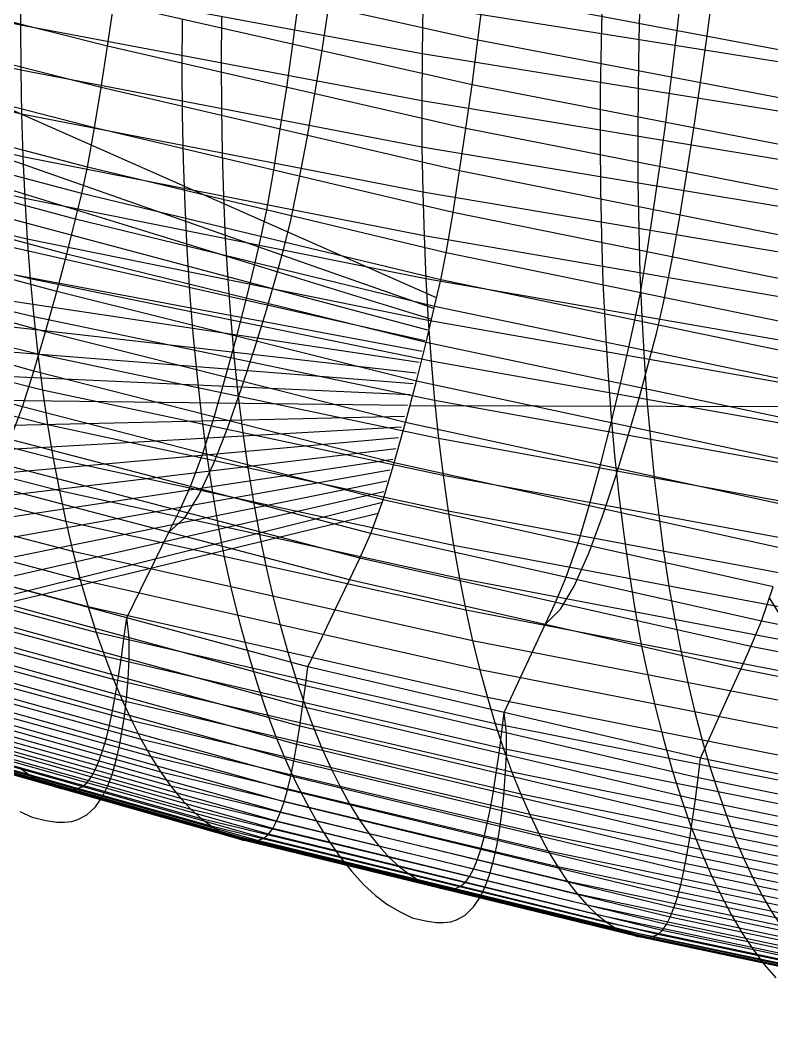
# Model space of a CAD drawing. Extents: x -530 to 530, y -2 to 255.
# Drawn here: x -388.07 to -352.32, y 28.48 to 76.4 of the extents above; entities that cross this region are included whole.
import ezdxf

# ---------------------------------------------------------------- set-up
doc = ezdxf.new("R2010")
doc.units = 0
doc.header["$MEASUREMENT"] = 0
doc.layers.add('default', color=7, linetype='Continuous')

msp = doc.modelspace()

# ---------------------------------------------------------------- linework, layer by layer
at = {"layer": 'default', "color": 5, "linetype": 'Continuous'}
for p, q in [((-388.053, 76.155, 98.295), (-405.601, 80.002, 113.548)), ((-388.039, 78.34, 98.144), (-388.053, 76.155, 98.295)), ((-368.957, 74.8, 84.114), (-388.039, 78.34, 98.144)), ((-388.041, 74.019, 98.48), (-405.589, 77.927, 113.726)), ((-368.921, 77.09, 83.988), (-368.957, 74.8, 84.114)), ((-348.375, 73.829, 71.401), (-368.921, 77.09, 83.988)), ((-388.005, 71.934, 98.694), (-405.552, 75.901, 113.932)), ((-388.053, 76.155, 98.295), (-388.041, 74.019, 98.48)), ((-368.971, 72.557, 84.27), (-388.053, 76.155, 98.295)), ((-368.957, 74.8, 84.114), (-368.971, 72.557, 84.27)), ((-348.409, 71.484, 71.529), (-368.957, 74.8, 84.114)), ((-387.942, 69.897, 98.941), (-405.489, 73.922, 114.168)), ((-388.041, 74.019, 98.48), (-388.005, 71.934, 98.694)), ((-368.959, 70.365, 84.461), (-388.041, 74.019, 98.48)), ((-368.971, 72.557, 84.27), (-368.959, 70.365, 84.461)), ((-348.422, 69.187, 71.689), (-368.971, 72.557, 84.27)), ((-387.853, 67.914, 99.22), (-405.398, 71.995, 114.435)), ((-388.005, 71.934, 98.694), (-387.942, 69.897, 98.941)), ((-368.923, 68.224, 84.683), (-388.005, 71.934, 98.694)), ((-387.737, 65.981, 99.533), (-405.28, 70.116, 114.733)), ((-368.959, 70.365, 84.461), (-368.923, 68.224, 84.683)), ((-348.41, 66.942, 71.886), (-368.959, 70.365, 84.461)), ((-387.942, 69.897, 98.941), (-387.853, 67.914, 99.22)), ((-368.862, 66.134, 84.94), (-387.942, 69.897, 98.941)), ((-387.594, 64.103, 99.878), (-405.135, 68.292, 115.062)), ((-368.923, 68.224, 84.683), (-368.862, 66.134, 84.94)), ((-348.375, 64.749, 72.116), (-368.923, 68.224, 84.683)), ((-387.853, 67.914, 99.22), (-387.737, 65.981, 99.533)), ((-368.775, 64.098, 85.231), (-387.853, 67.914, 99.22)), ((-387.426, 62.281, 100.254), (-404.963, 66.521, 115.42)), ((-368.862, 66.134, 84.94), (-368.775, 64.098, 85.231)), ((-348.315, 62.608, 72.382), (-368.862, 66.134, 84.94)), ((-387.737, 65.981, 99.533), (-387.594, 64.103, 99.878)), ((-368.662, 62.114, 85.558), (-387.737, 65.981, 99.533)), ((-387.232, 60.513, 100.662), (-404.765, 64.802, 115.808)), ((-387.594, 64.103, 99.878), (-387.426, 62.281, 100.254)), ((-368.523, 60.187, 85.918), (-387.594, 64.103, 99.878)), ((-368.775, 64.098, 85.231), (-368.662, 62.114, 85.558)), ((-348.231, 60.524, 72.685), (-368.775, 64.098, 85.231)), ((-387.012, 58.803, 101.101), (-404.54, 63.139, 116.225)), ((-387.426, 62.281, 100.254), (-387.232, 60.513, 100.662)), ((-368.36, 58.317, 86.312), (-387.426, 62.281, 100.254)), ((-368.662, 62.114, 85.558), (-368.523, 60.187, 85.918)), ((-348.122, 58.492, 73.025), (-368.662, 62.114, 85.558)), ((-386.768, 57.15, 101.569), (-404.291, 61.533, 116.669)), ((-387.232, 60.513, 100.662), (-387.012, 58.803, 101.101)), ((-368.171, 56.503, 86.739), (-387.232, 60.513, 100.662)), ((-386.499, 55.555, 102.067), (-404.017, 59.982, 117.141)), ((-368.523, 60.187, 85.918), (-368.36, 58.317, 86.312)), ((-347.988, 56.519, 73.4), (-368.523, 60.187, 85.918)), ((-386.208, 54.021, 102.591), (-403.719, 58.49, 117.638)), ((-387.012, 58.803, 101.101), (-386.768, 57.15, 101.569)), ((-367.958, 54.748, 87.2), (-387.012, 58.803, 101.101)), ((-368.36, 58.317, 86.312), (-368.171, 56.503, 86.739)), ((-347.83, 54.605, 73.81), (-368.36, 58.317, 86.312)), ((-385.896, 52.548, 103.139), (-403.4, 57.058, 118.158)), ((-386.768, 57.15, 101.569), (-386.499, 55.555, 102.067)), ((-367.721, 53.052, 87.691), (-386.768, 57.15, 101.569)), ((-368.171, 56.503, 86.739), (-367.958, 54.748, 87.2)), ((-347.648, 52.747, 74.256), (-368.171, 56.503, 86.739)), ((-385.563, 51.136, 103.711), (-403.06, 55.685, 118.7)), ((-386.499, 55.555, 102.067), (-386.208, 54.021, 102.591)), ((-367.46, 51.416, 88.213), (-386.499, 55.555, 102.067)), ((-367.958, 54.748, 87.2), (-367.721, 53.052, 87.691)), ((-347.442, 50.951, 74.737), (-367.958, 54.748, 87.2)), ((-385.21, 49.788, 104.306), (-402.699, 54.374, 119.264)), ((-386.208, 54.021, 102.591), (-385.896, 52.548, 103.139)), ((-367.177, 49.842, 88.763), (-386.208, 54.021, 102.591)), ((-384.84, 48.502, 104.921), (-402.32, 53.123, 119.846)), ((-367.721, 53.052, 87.691), (-367.46, 51.416, 88.213)), ((-347.214, 49.215, 75.249), (-367.721, 53.052, 87.691)), ((-385.896, 52.548, 103.139), (-385.563, 51.136, 103.711)), ((-366.874, 48.332, 89.34), (-385.896, 52.548, 103.139)), ((-384.452, 47.283, 105.554), (-401.924, 51.937, 120.445)), ((-367.46, 51.416, 88.213), (-367.177, 49.842, 88.763)), ((-346.962, 47.541, 75.795), (-367.46, 51.416, 88.213)), ((-384.05, 46.128, 106.202), (-401.512, 50.813, 121.059)), ((-385.563, 51.136, 103.711), (-385.21, 49.788, 104.306)), ((-366.551, 46.883, 89.941), (-385.563, 51.136, 103.711)), ((-367.177, 49.842, 88.763), (-366.874, 48.332, 89.34)), ((-346.69, 45.929, 76.371), (-367.177, 49.842, 88.763)), ((-383.633, 45.042, 106.866), (-401.085, 49.756, 121.686)), ((-374.504, 44.748, 119.541), (-391.741, 49.434, 133.642)), ((-385.21, 49.788, 104.306), (-384.84, 48.502, 104.921)), ((-366.209, 45.5, 90.566), (-385.21, 49.788, 104.306)), ((-383.202, 44.022, 107.542), (-400.646, 48.764, 122.326)), ((-374.636, 43.747, 119.437), (-391.876, 48.462, 133.546)), ((-384.84, 48.502, 104.921), (-384.452, 47.283, 105.554)), ((-365.849, 44.182, 91.212), (-384.84, 48.502, 104.921)), ((-366.874, 48.332, 89.34), (-366.551, 46.883, 89.941)), ((-346.397, 44.384, 76.974), (-366.874, 48.332, 89.34)), ((-382.762, 43.071, 108.227), (-400.195, 47.839, 122.974)), ((-374.77, 42.815, 119.324), (-392.014, 47.557, 133.44)), ((-382.312, 42.19, 108.92), (-399.734, 46.98, 123.629)), ((-384.452, 47.283, 105.554), (-384.05, 46.128, 106.202)), ((-365.473, 42.932, 91.878), (-384.452, 47.283, 105.554)), ((-374.909, 41.952, 119.2), (-392.156, 46.719, 133.325)), ((-366.551, 46.883, 89.941), (-366.209, 45.5, 90.566)), ((-346.086, 42.901, 77.602), (-366.551, 46.883, 89.941)), ((-381.851, 41.379, 109.623), (-399.263, 46.19, 124.293)), ((-384.05, 46.128, 106.202), (-383.633, 45.042, 106.866)), ((-365.083, 41.748, 92.56), (-384.05, 46.128, 106.202)), ((-375.052, 41.16, 119.063), (-392.303, 45.95, 133.197)), ((-374.504, 44.748, 119.541), (-374.382, 45.649, 119.639)), ((-381.382, 40.641, 110.33), (-398.784, 45.472, 124.961)), ((-375.201, 40.442, 118.913), (-392.456, 45.253, 133.057)), ((-366.209, 45.5, 90.566), (-365.849, 44.182, 91.212)), ((-345.756, 41.487, 78.257), (-366.209, 45.5, 90.566)), ((-380.907, 39.974, 111.041), (-398.297, 44.822, 125.633)), ((-375.356, 39.795, 118.749), (-392.615, 44.626, 132.904)), ((-383.633, 45.042, 106.866), (-383.202, 44.022, 107.542)), ((-364.678, 40.635, 93.258), (-383.633, 45.042, 106.866)), ((-374.636, 43.747, 119.437), (-374.504, 44.748, 119.541)), ((-355.827, 40.37, 106.631), (-374.504, 44.748, 119.541)), ((-380.426, 39.38, 111.754), (-397.805, 44.243, 126.307)), ((-365.849, 44.182, 91.212), (-365.473, 42.932, 91.878)), ((-345.41, 40.138, 78.933), (-365.849, 44.182, 91.212)), ((-379.939, 38.862, 112.471), (-397.306, 43.737, 126.983)), ((-375.518, 39.222, 118.569), (-392.781, 44.07, 132.735)), ((-383.202, 44.022, 107.542), (-382.762, 43.071, 108.227)), ((-364.261, 39.59, 93.97), (-383.202, 44.022, 107.542)), ((-374.77, 42.815, 119.324), (-374.636, 43.747, 119.437)), ((-355.954, 39.341, 106.52), (-374.636, 43.747, 119.437)), ((-379.449, 38.416, 113.184), (-396.805, 43.303, 127.657)), ((-375.871, 38.301, 118.153), (-393.142, 43.176, 132.344)), ((-375.69, 38.725, 118.371), (-392.957, 43.587, 132.549)), ((-378.946, 38.048, 113.91), (-396.29, 42.943, 128.343)), ((-378.47, 37.756, 114.593), (-395.803, 42.657, 128.988)), ((-376.061, 37.955, 117.916), (-393.337, 42.841, 132.121)), ((-382.762, 43.071, 108.227), (-382.312, 42.19, 108.92)), ((-363.833, 38.615, 94.691), (-382.762, 43.071, 108.227)), ((-374.909, 41.952, 119.2), (-374.77, 42.815, 119.324)), ((-356.085, 38.384, 106.399), (-374.77, 42.815, 119.324)), ((-365.473, 42.932, 91.878), (-365.083, 41.748, 92.56)), ((-345.048, 38.859, 79.63), (-365.473, 42.932, 91.878)), ((-377.917, 37.542, 115.376), (-395.238, 42.447, 129.726)), ((-377.475, 37.408, 115.999), (-394.785, 42.315, 130.314)), ((-377.198, 37.367, 116.387), (-394.501, 42.274, 130.68)), ((-376.935, 37.351, 116.752), (-394.232, 42.257, 131.025)), ((-376.79, 37.386, 116.951), (-394.083, 42.291, 131.212)), ((-376.476, 37.495, 117.378), (-393.762, 42.396, 131.614)), ((-376.262, 37.685, 117.659), (-393.543, 42.58, 131.879)), ((-382.312, 42.19, 108.92), (-381.851, 41.379, 109.623)), ((-363.397, 37.712, 95.421), (-382.312, 42.19, 108.92)), ((-375.052, 41.16, 119.063), (-374.909, 41.952, 119.2)), ((-356.219, 37.497, 106.266), (-374.909, 41.952, 119.2)), ((-365.083, 41.748, 92.56), (-364.678, 40.635, 93.258)), ((-344.671, 37.648, 80.345), (-365.083, 41.748, 92.56)), ((-381.851, 41.379, 109.623), (-381.382, 40.641, 110.33)), ((-362.95, 36.881, 96.161), (-381.851, 41.379, 109.623)), ((-355.827, 40.37, 106.631), (-355.709, 41.296, 106.736)), ((-375.201, 40.442, 118.913), (-375.052, 41.16, 119.063)), ((-356.358, 36.684, 106.12), (-375.052, 41.16, 119.063)), ((-381.382, 40.641, 110.33), (-380.907, 39.974, 111.041)), ((-362.496, 36.126, 96.906), (-381.382, 40.641, 110.33)), ((-375.356, 39.795, 118.749), (-375.201, 40.442, 118.913)), ((-356.502, 35.946, 105.961), (-375.201, 40.442, 118.913)), ((-364.678, 40.635, 93.258), (-364.261, 39.59, 93.97)), ((-344.281, 36.509, 81.076), (-364.678, 40.635, 93.258)), ((-355.954, 39.341, 106.52), (-355.827, 40.37, 106.631)), ((-335.761, 36.273, 95.119), (-355.827, 40.37, 106.631)), ((-380.907, 39.974, 111.041), (-380.426, 39.38, 111.754)), ((-362.035, 35.443, 97.655), (-380.907, 39.974, 111.041)), ((-375.518, 39.222, 118.569), (-375.356, 39.795, 118.749)), ((-356.652, 35.282, 105.787), (-375.356, 39.795, 118.749)), ((-380.426, 39.38, 111.754), (-379.939, 38.862, 112.471)), ((-361.568, 34.835, 98.407), (-380.426, 39.38, 111.754)), ((-364.261, 39.59, 93.97), (-363.833, 38.615, 94.691)), ((-343.88, 35.441, 81.821), (-364.261, 39.59, 93.97)), ((-356.085, 38.384, 106.399), (-355.954, 39.341, 106.52)), ((-335.884, 35.219, 95), (-355.954, 39.341, 106.52)), ((-379.939, 38.862, 112.471), (-379.449, 38.416, 113.184)), ((-361.095, 34.305, 99.161), (-379.939, 38.862, 112.471)), ((-375.69, 38.725, 118.371), (-375.518, 39.222, 118.569)), ((-356.809, 34.693, 105.596), (-375.518, 39.222, 118.569)), ((-379.449, 38.416, 113.184), (-378.946, 38.048, 113.91)), ((-360.62, 33.85, 99.913), (-379.449, 38.416, 113.184)), ((-375.871, 38.301, 118.153), (-375.69, 38.725, 118.371)), ((-356.975, 34.182, 105.386), (-375.69, 38.725, 118.371)), ((-363.833, 38.615, 94.691), (-363.397, 37.712, 95.421)), ((-343.468, 34.445, 82.578), (-363.833, 38.615, 94.691)), ((-356.219, 37.497, 106.266), (-356.085, 38.384, 106.399)), ((-336.009, 34.238, 94.871), (-356.085, 38.384, 106.399)), ((-378.946, 38.048, 113.91), (-378.47, 37.756, 114.593)), ((-360.132, 33.474, 100.679), (-378.946, 38.048, 113.91)), ((-376.262, 37.685, 117.659), (-376.061, 37.955, 117.916)), ((-376.061, 37.955, 117.916), (-375.871, 38.301, 118.153)), ((-357.336, 33.39, 104.905), (-376.061, 37.955, 117.916)), ((-357.151, 33.746, 105.156), (-375.871, 38.301, 118.153)), ((-378.47, 37.756, 114.593), (-377.917, 37.542, 115.376)), ((-359.671, 33.176, 101.399), (-378.47, 37.756, 114.593)), ((-377.917, 37.542, 115.376), (-377.475, 37.408, 115.999)), ((-359.135, 32.958, 102.224), (-377.917, 37.542, 115.376)), ((-377.475, 37.408, 115.999), (-377.198, 37.367, 116.387)), ((-358.706, 32.823, 102.882), (-377.475, 37.408, 115.999)), ((-376.935, 37.351, 116.752), (-376.79, 37.386, 116.951)), ((-376.79, 37.386, 116.951), (-376.476, 37.495, 117.378)), ((-358.042, 32.803, 103.886), (-376.79, 37.386, 116.951)), ((-376.476, 37.495, 117.378), (-376.262, 37.685, 117.659)), ((-357.737, 32.916, 104.336), (-376.476, 37.495, 117.378)), ((-357.53, 33.112, 104.633), (-376.262, 37.685, 117.659)), ((-363.397, 37.712, 95.421), (-362.95, 36.881, 96.161)), ((-343.047, 33.521, 83.343), (-363.397, 37.712, 95.421)), ((-356.358, 36.684, 106.12), (-356.219, 37.497, 106.266)), ((-336.138, 33.33, 94.731), (-356.219, 37.497, 106.266)), ((-377.198, 37.367, 116.387), (-376.935, 37.351, 116.752)), ((-358.437, 32.782, 103.29), (-377.198, 37.367, 116.387)), ((-358.183, 32.766, 103.676), (-376.935, 37.351, 116.752)), ((-362.95, 36.881, 96.161), (-362.496, 36.126, 96.906)), ((-342.617, 32.672, 84.118), (-362.95, 36.881, 96.161)), ((-356.502, 35.946, 105.961), (-356.358, 36.684, 106.12)), ((-336.271, 32.496, 94.576), (-356.358, 36.684, 106.12)), ((-362.496, 36.126, 96.906), (-362.035, 35.443, 97.655)), ((-342.179, 31.9, 84.899), (-362.496, 36.126, 96.906)), ((-356.652, 35.282, 105.787), (-356.502, 35.946, 105.961)), ((-336.41, 31.74, 94.408), (-356.502, 35.946, 105.961)), ((-362.035, 35.443, 97.655), (-361.568, 34.835, 98.407)), ((-341.735, 31.203, 85.684), (-362.035, 35.443, 97.655)), ((-356.809, 34.693, 105.596), (-356.652, 35.282, 105.787)), ((-336.554, 31.059, 94.224), (-356.652, 35.282, 105.787)), ((-361.568, 34.835, 98.407), (-361.095, 34.305, 99.161)), ((-341.286, 30.582, 86.473), (-361.568, 34.835, 98.407)), ((-356.975, 34.182, 105.386), (-356.809, 34.693, 105.596)), ((-336.706, 30.455, 94.022), (-356.809, 34.693, 105.596)), ((-361.095, 34.305, 99.161), (-360.62, 33.85, 99.913)), ((-340.831, 30.041, 87.264), (-361.095, 34.305, 99.161)), ((-357.151, 33.746, 105.156), (-356.975, 34.182, 105.386)), ((-336.865, 29.931, 93.801), (-356.975, 34.182, 105.386)), ((-360.62, 33.85, 99.913), (-360.132, 33.474, 100.679)), ((-340.374, 29.577, 88.054), (-360.62, 33.85, 99.913)), ((-357.336, 33.39, 104.905), (-357.151, 33.746, 105.156)), ((-337.034, 29.484, 93.558), (-357.151, 33.746, 105.156)), ((-360.132, 33.474, 100.679), (-359.671, 33.176, 101.399)), ((-339.904, 29.194, 88.857), (-360.132, 33.474, 100.679)), ((-359.671, 33.176, 101.399), (-359.135, 32.958, 102.224)), ((-339.459, 28.891, 89.613), (-359.671, 33.176, 101.399)), ((-357.737, 32.916, 104.336), (-357.53, 33.112, 104.633)), ((-357.53, 33.112, 104.633), (-357.336, 33.39, 104.905)), ((-337.399, 28.833, 93.009), (-357.53, 33.112, 104.633)), ((-337.212, 29.119, 93.294), (-357.336, 33.39, 104.905)), ((-359.135, 32.958, 102.224), (-358.706, 32.823, 102.882)), ((-338.944, 28.669, 90.479), (-359.135, 32.958, 102.224)), ((-358.706, 32.823, 102.882), (-358.437, 32.782, 103.29)), ((-338.531, 28.532, 91.169), (-358.706, 32.823, 102.882)), ((-358.437, 32.782, 103.29), (-358.183, 32.766, 103.676)), ((-338.272, 28.492, 91.598), (-358.437, 32.782, 103.29)), ((-358.183, 32.766, 103.676), (-358.042, 32.803, 103.886)), ((-338.027, 28.476, 92.003), (-358.183, 32.766, 103.676)), ((-358.042, 32.803, 103.886), (-357.737, 32.916, 104.336)), ((-337.891, 28.514, 92.223), (-358.042, 32.803, 103.886)), ((-337.598, 28.632, 92.696), (-357.737, 32.916, 104.336))]:
    msp.add_line(p, q, dxfattribs=at)
at = {"layer": 'default', "color": 4, "linetype": 'Continuous'}
for p, q in [((-368.262, 63.199, 126.744), (-405.599, 79.669, 113.577)), ((-360.379, 77.787, 74.794), (-360.441, 75.364, 74.889)), ((-355.411, 75.545, 124.607), (-355.116, 77.82, 124.856)), ((-373.73, 74.86, 136.917), (-373.4, 76.975, 137.19)), ((-380.371, 76.425, 88.443), (-380.386, 74.148, 88.602)), ((-368.401, 62.686, 126.591), (-405.546, 75.703, 113.956)), ((-360.441, 75.364, 74.889), (-360.477, 72.987, 75.019)), ((-355.721, 73.32, 124.334), (-355.411, 75.545, 124.607)), ((-374.068, 72.792, 136.629), (-373.73, 74.86, 136.917)), ((-380.386, 74.148, 88.602), (-380.367, 71.918, 88.804)), ((-368.541, 62.173, 126.439), (-405.471, 73.537, 114.221)), ((-356.042, 71.144, 124.042), (-355.721, 73.32, 124.334)), ((-360.477, 72.987, 75.019), (-360.491, 70.653, 75.183)), ((-374.422, 70.779, 136.315), (-374.068, 72.792, 136.629)), ((-380.367, 71.918, 88.804), (-380.319, 69.738, 89.046)), ((-368.68, 61.66, 126.286), (-405.363, 71.432, 114.524)), ((-356.37, 69.018, 123.734), (-356.042, 71.144, 124.042)), ((-374.796, 68.824, 135.972), (-374.422, 70.779, 136.315)), ((-360.491, 70.653, 75.183), (-360.472, 68.367, 75.391)), ((-380.319, 69.738, 89.046), (-380.244, 67.603, 89.323)), ((-368.819, 61.147, 126.133), (-405.222, 69.386, 114.865)), ((-356.714, 66.947, 123.398), (-356.37, 69.018, 123.734)), ((-375.2, 66.891, 135.596), (-374.796, 68.824, 135.972)), ((-360.472, 68.367, 75.391), (-360.425, 66.133, 75.643)), ((-380.244, 67.603, 89.323), (-380.141, 65.518, 89.636)), ((-368.958, 60.634, 125.981), (-405.049, 67.406, 115.241)), ((-375.533, 65.539, 135.251), (-375.2, 66.891, 135.596)), ((-357.077, 64.935, 123.032), (-356.714, 66.947, 123.398)), ((-360.425, 66.133, 75.643), (-360.352, 63.944, 75.93)), ((-369.097, 60.121, 125.828), (-404.844, 65.49, 115.652)), ((-380.141, 65.518, 89.636), (-380.011, 63.482, 89.984)), ((-375.88, 64.278, 134.883), (-375.533, 65.539, 135.251)), ((-357.47, 62.947, 122.631), (-357.077, 64.935, 123.032)), ((-376.362, 62.599, 134.375), (-375.88, 64.278, 134.883)), ((-360.352, 63.944, 75.93), (-360.253, 61.808, 76.256)), ((-369.236, 59.608, 125.676), (-404.608, 63.638, 116.1)), ((-380.011, 63.482, 89.984), (-379.854, 61.501, 90.368)), ((-357.792, 61.557, 122.265), (-357.47, 62.947, 122.631)), ((-376.907, 60.808, 133.793), (-376.362, 62.599, 134.375)), ((-369.375, 59.095, 125.523), (-404.341, 61.854, 116.58)), ((-379.854, 61.501, 90.368), (-379.669, 59.574, 90.785)), ((-360.253, 61.808, 76.256), (-360.126, 59.722, 76.619)), ((-358.129, 60.26, 121.874), (-357.792, 61.557, 122.265)), ((-377.536, 58.892, 133.105), (-376.907, 60.808, 133.793)), ((-369.514, 58.582, 125.371), (-404.044, 60.137, 117.094)), ((-358.598, 58.532, 121.335), (-358.129, 60.26, 121.874)), ((-379.669, 59.574, 90.785), (-379.459, 57.698, 91.239)), ((-360.126, 59.722, 76.619), (-359.974, 57.692, 77.019)), ((-369.653, 58.068, 125.218), (-403.719, 58.49, 117.638)), ((-378.192, 57.031, 132.378), (-377.536, 58.892, 133.105)), ((-359.128, 56.689, 120.715), (-358.598, 58.532, 121.335)), ((-369.793, 57.555, 125.066), (-403.332, 56.784, 118.267)), ((-379.459, 57.698, 91.239), (-379.22, 55.881, 91.726)), ((-359.974, 57.692, 77.019), (-359.796, 55.717, 77.456)), ((-369.932, 57.042, 124.913), (-402.915, 55.16, 118.926)), ((-378.854, 55.332, 131.638), (-378.192, 57.031, 132.378)), ((-359.739, 54.717, 119.985), (-359.128, 56.689, 120.715)), ((-370.071, 56.529, 124.761), (-402.471, 53.623, 119.613)), ((-370.21, 56.016, 124.608), (-402.003, 52.174, 120.325)), ((-379.22, 55.881, 91.726), (-378.962, 54.118, 92.238)), ((-359.796, 55.717, 77.456), (-359.592, 53.796, 77.929)), ((-370.349, 55.503, 124.456), (-401.512, 50.813, 121.059)), ((-379.578, 53.802, 130.793), (-378.854, 55.332, 131.638)), ((-370.488, 54.99, 124.303), (-400.997, 49.558, 121.814)), ((-360.377, 52.802, 119.213), (-359.739, 54.717, 119.985)), ((-370.627, 54.477, 124.15), (-400.465, 48.394, 122.585)), ((-370.766, 53.964, 123.998), (-399.918, 47.324, 123.367)), ((-380.239, 52.734, 129.988), (-379.578, 53.802, 130.793)), ((-378.962, 54.118, 92.238), (-378.672, 52.415, 92.791)), ((-359.592, 53.796, 77.929), (-359.361, 51.934, 78.439)), ((-370.905, 53.451, 123.845), (-399.357, 46.348, 124.16)), ((-371.045, 52.938, 123.693), (-399.216, 46.12, 124.358)), ((-381.006, 52.044, 129.019), (-380.239, 52.734, 129.988)), ((-361.021, 51.054, 118.427), (-360.377, 52.802, 119.213)), ((-378.672, 52.415, 92.791), (-378.358, 50.775, 93.374)), ((-381.67, 50.689, 128.242), (-381.006, 52.044, 129.019)), ((-359.361, 51.934, 78.439), (-359.111, 50.129, 78.975)), ((-361.725, 49.48, 117.529), (-361.021, 51.054, 118.427)), ((-382.335, 49.334, 127.464), (-381.67, 50.689, 128.242)), ((-378.358, 50.775, 93.374), (-378.005, 49.209, 94.007)), ((-359.111, 50.129, 78.975), (-358.831, 48.385, 79.554)), ((-362.37, 48.384, 116.675), (-361.725, 49.48, 117.529)), ((-382.999, 47.979, 126.686), (-382.335, 49.334, 127.464)), ((-378.005, 49.209, 94.007), (-377.629, 47.707, 94.67)), ((-343.26, 33.987, 82.956), (-352.428, 48.928, 111.085)), ((-382.883, 47.025, 126.915), (-382.999, 47.979, 126.686)), ((-363.107, 47.658, 115.663), (-362.37, 48.384, 116.675)), ((-358.831, 48.385, 79.554), (-358.527, 46.705, 80.164)), ((-377.629, 47.707, 94.67), (-377.23, 46.271, 95.358)), ((-363.753, 46.263, 114.838), (-363.107, 47.658, 115.663)), ((-382.89, 45.998, 126.988), (-382.883, 47.025, 126.915)), ((-358.527, 46.705, 80.164), (-358.186, 45.102, 80.827)), ((-377.23, 46.271, 95.358), (-376.819, 44.897, 96.062)), ((-364.399, 44.868, 114.013), (-363.753, 46.263, 114.838)), ((-382.942, 45.036, 126.994), (-382.89, 45.998, 126.988)), ((-358.186, 45.102, 80.827), (-357.823, 43.563, 81.521)), ((-383.018, 44.137, 126.964), (-382.942, 45.036, 126.994)), ((-376.819, 44.897, 96.062), (-376.384, 43.596, 96.793)), ((-365.046, 43.472, 113.188), (-364.399, 44.868, 114.013)), ((-383.115, 43.299, 126.902), (-383.018, 44.137, 126.964)), ((-383.229, 42.524, 126.811), (-383.115, 43.299, 126.902)), ((-376.384, 43.596, 96.793), (-375.931, 42.363, 97.545)), ((-364.942, 42.494, 113.415), (-365.046, 43.472, 113.188)), ((-357.823, 43.563, 81.521), (-357.438, 42.093, 82.242)), ((-383.363, 41.804, 126.691), (-383.229, 42.524, 126.811)), ((-375.931, 42.363, 97.545), (-375.446, 41.22, 98.335)), ((-364.945, 41.438, 113.494), (-364.942, 42.494, 113.415)), ((-383.519, 41.136, 126.536), (-383.363, 41.804, 126.691)), ((-357.438, 42.093, 82.242), (-357.041, 40.687, 82.98)), ((-375.446, 41.22, 98.335), (-374.952, 40.145, 99.134)), ((-364.995, 40.449, 113.5), (-364.945, 41.438, 113.494)), ((-383.702, 40.52, 126.342), (-383.519, 41.136, 126.536)), ((-383.919, 39.952, 126.099), (-383.702, 40.52, 126.342)), ((-365.069, 39.525, 113.466), (-364.995, 40.449, 113.5)), ((-357.041, 40.687, 82.98), (-356.621, 39.355, 83.746)), ((-384.176, 39.44, 125.797), (-383.919, 39.952, 126.099)), ((-374.952, 40.145, 99.134), (-374.443, 39.149, 99.948)), ((-384.485, 38.992, 125.423), (-384.176, 39.44, 125.797)), ((-365.163, 38.664, 113.399), (-365.069, 39.525, 113.466)), ((-356.621, 39.355, 83.746), (-356.183, 38.093, 84.535)), ((-384.903, 38.6, 124.904), (-384.485, 38.992, 125.423)), ((-374.443, 39.149, 99.948), (-373.922, 38.225, 100.775)), ((-388.092, 38.757, 120.641), (-387.503, 38.488, 121.453)), ((-387.503, 38.488, 121.453), (-386.846, 38.337, 122.329)), ((-385.62, 38.293, 123.965), (-385.33, 38.38, 124.34)), ((-385.33, 38.38, 124.34), (-384.903, 38.6, 124.904)), ((-365.273, 37.867, 113.302), (-365.163, 38.664, 113.399)), ((-386.846, 38.337, 122.329), (-386.33, 38.265, 123.023)), ((-386.33, 38.265, 123.023), (-385.969, 38.263, 123.5)), ((-385.969, 38.263, 123.5), (-385.62, 38.293, 123.965)), ((-373.922, 38.225, 100.775), (-373.39, 37.369, 101.611)), ((-365.403, 37.127, 113.174), (-365.273, 37.867, 113.302)), ((-356.183, 38.093, 84.535), (-355.716, 36.923, 85.363)), ((-373.39, 37.369, 101.611), (-372.847, 36.6, 102.456)), ((-365.554, 36.44, 113.01), (-365.403, 37.127, 113.174)), ((-355.716, 36.923, 85.363), (-355.239, 35.823, 86.201)), ((-372.847, 36.6, 102.456), (-372.295, 35.908, 103.309)), ((-365.732, 35.806, 112.804), (-365.554, 36.44, 113.01)), ((-372.295, 35.908, 103.309), (-371.734, 35.295, 104.17)), ((-365.943, 35.222, 112.547), (-365.732, 35.806, 112.804)), ((-355.239, 35.823, 86.201), (-354.747, 34.804, 87.056)), ((-371.734, 35.295, 104.17), (-371.162, 34.774, 105.037)), ((-366.193, 34.697, 112.227), (-365.943, 35.222, 112.547)), ((-371.162, 34.774, 105.037), (-370.583, 34.333, 105.911)), ((-366.494, 34.24, 111.828), (-366.193, 34.697, 112.227)), ((-354.747, 34.804, 87.056), (-354.245, 33.859, 87.923)), ((-370.583, 34.333, 105.911), (-369.996, 33.989, 106.783)), ((-366.899, 33.834, 111.282), (-366.494, 34.24, 111.828)), ((-369.996, 33.989, 106.783), (-369.424, 33.714, 107.639)), ((-369.424, 33.714, 107.639), (-368.785, 33.56, 108.565)), ((-368.785, 33.56, 108.565), (-368.283, 33.488, 109.297)), ((-367.594, 33.518, 110.292), (-367.313, 33.607, 110.687)), ((-367.313, 33.607, 110.687), (-366.899, 33.834, 111.282)), ((-354.245, 33.859, 87.923), (-353.732, 32.984, 88.8)), ((-368.283, 33.488, 109.297), (-367.932, 33.486, 109.801)), ((-367.932, 33.486, 109.801), (-367.594, 33.518, 110.292)), ((-353.732, 32.984, 88.8), (-353.208, 32.197, 89.687)), ((-353.208, 32.197, 89.687), (-352.675, 31.489, 90.582)), ((-352.675, 31.489, 90.582), (-352.133, 30.862, 91.486))]:
    msp.add_line(p, q, dxfattribs=at)
at = {"layer": 'default', "color": 3, "linetype": 'Continuous'}
for p, q in [((-383.915, 75.153, 141.615), (-400.572, 79.341, 154.81)), ((-366.3, 75.453, 128.501), (-383.332, 79.232, 142.039)), ((-384.224, 73.187, 141.375), (-400.889, 77.438, 154.591)), ((-383.915, 75.153, 141.615), (-383.618, 77.168, 141.837)), ((-366.578, 73.327, 128.283), (-383.618, 77.168, 141.837)), ((-366.3, 75.453, 128.501), (-366.032, 77.63, 128.702)), ((-347.619, 74.16, 116.354), (-366.032, 77.63, 128.702)), ((-384.543, 71.274, 141.118), (-401.216, 75.586, 154.357)), ((-366.578, 73.327, 128.283), (-366.3, 75.453, 128.501)), ((-347.879, 71.924, 116.138), (-366.3, 75.453, 128.501)), ((-384.224, 73.187, 141.375), (-383.915, 75.153, 141.615)), ((-366.868, 71.252, 128.044), (-383.915, 75.153, 141.615)), ((-384.873, 69.411, 140.842), (-401.555, 73.783, 154.105)), ((-366.868, 71.252, 128.044), (-366.578, 73.327, 128.283)), ((-348.148, 69.741, 115.904), (-366.578, 73.327, 128.283)), ((-384.543, 71.274, 141.118), (-384.224, 73.187, 141.375)), ((-367.169, 69.227, 127.785), (-384.224, 73.187, 141.375)), ((-385.146, 68.158, 140.593), (-401.835, 72.57, 153.876)), ((-385.442, 66.935, 140.311), (-402.139, 71.386, 153.616)), ((-384.873, 69.411, 140.842), (-384.543, 71.274, 141.118)), ((-367.48, 67.257, 127.509), (-384.543, 71.274, 141.118)), ((-367.169, 69.227, 127.785), (-366.868, 71.252, 128.044)), ((-348.429, 67.609, 115.648), (-366.868, 71.252, 128.044)), ((-385.859, 65.266, 139.909), (-402.567, 69.772, 153.246)), ((-385.146, 68.158, 140.593), (-384.873, 69.411, 140.842)), ((-367.802, 65.338, 127.214), (-384.873, 69.411, 140.842)), ((-367.48, 67.257, 127.509), (-367.169, 69.227, 127.785)), ((-348.72, 65.529, 115.372), (-367.169, 69.227, 127.785)), ((-386.324, 63.488, 139.455), (-403.044, 68.051, 152.828)), ((-385.442, 66.935, 140.311), (-385.146, 68.158, 140.593)), ((-368.068, 64.047, 126.946), (-385.146, 68.158, 140.593)), ((-367.802, 65.338, 127.214), (-367.48, 67.257, 127.509)), ((-349.021, 63.506, 115.077), (-367.48, 67.257, 127.509)), ((-385.859, 65.266, 139.909), (-385.442, 66.935, 140.311)), ((-368.357, 62.787, 126.645), (-385.442, 66.935, 140.311)), ((-386.86, 61.576, 138.921), (-403.594, 66.2, 152.335)), ((-386.324, 63.488, 139.455), (-385.859, 65.266, 139.909)), ((-368.764, 61.068, 126.216), (-385.859, 65.266, 139.909)), ((-368.068, 64.047, 126.946), (-367.802, 65.338, 127.214)), ((-349.333, 61.534, 114.762), (-367.802, 65.338, 127.214)), ((-387.416, 59.705, 138.358), (-404.165, 64.39, 151.815)), ((-368.357, 62.787, 126.645), (-368.068, 64.047, 126.946)), ((-349.59, 60.208, 114.478), (-368.068, 64.047, 126.946)), ((-386.86, 61.576, 138.921), (-386.324, 63.488, 139.455)), ((-369.217, 59.236, 125.732), (-386.324, 63.488, 139.455)), ((-368.764, 61.068, 126.216), (-368.357, 62.787, 126.645)), ((-349.87, 58.913, 114.158), (-368.357, 62.787, 126.645)), ((-387.959, 58.003, 137.798), (-404.722, 62.744, 151.298)), ((-387.416, 59.705, 138.358), (-386.86, 61.576, 138.921)), ((-369.74, 57.265, 125.162), (-386.86, 61.576, 138.921)), ((-369.217, 59.236, 125.732), (-368.764, 61.068, 126.216)), ((-350.264, 57.147, 113.702), (-368.764, 61.068, 126.216)), ((-387.959, 58.003, 137.798), (-387.416, 59.705, 138.358)), ((-370.283, 55.338, 124.56), (-387.416, 59.705, 138.358)), ((-369.74, 57.265, 125.162), (-369.217, 59.236, 125.732)), ((-350.703, 55.264, 113.188), (-369.217, 59.236, 125.732)), ((-388.548, 56.455, 137.168), (-387.959, 58.003, 137.798)), ((-370.812, 53.583, 123.964), (-387.959, 58.003, 137.798)), ((-370.283, 55.338, 124.56), (-369.74, 57.265, 125.162)), ((-351.21, 53.239, 112.583), (-369.74, 57.265, 125.162)), ((-371.387, 51.987, 123.293), (-388.548, 56.455, 137.168)), ((-371.91, 50.812, 122.661), (-389.083, 55.315, 136.574)), ((-370.812, 53.583, 123.964), (-370.283, 55.338, 124.56)), ((-351.736, 51.258, 111.946), (-370.283, 55.338, 124.56)), ((-372.413, 49.776, 122.044), (-389.599, 54.311, 135.994)), ((-371.387, 51.987, 123.293), (-370.812, 53.583, 123.964)), ((-352.249, 49.455, 111.314), (-370.812, 53.583, 123.964)), ((-371.91, 50.812, 122.661), (-371.387, 51.987, 123.293)), ((-352.806, 47.814, 110.602), (-371.387, 51.987, 123.293)), ((-372.413, 49.776, 122.044), (-371.91, 50.812, 122.661)), ((-353.313, 46.605, 109.933), (-371.91, 50.812, 122.661)), ((-353.8, 45.54, 109.281), (-372.413, 49.776, 122.044)), ((-352.806, 47.814, 110.602), (-352.249, 49.455, 111.314)), ((-353.313, 46.605, 109.933), (-352.806, 47.814, 110.602)), ((-332.855, 43.909, 99.301), (-352.806, 47.814, 110.602)), ((-353.8, 45.54, 109.281), (-353.313, 46.605, 109.933)), ((-333.342, 42.67, 98.597), (-353.313, 46.605, 109.933)), ((-333.812, 41.577, 97.91), (-353.8, 45.54, 109.281))]:
    msp.add_line(p, q, dxfattribs=at)
at = {"layer": 'default', "color": 7, "linetype": 'Continuous'}
for p, q in [((-356.826, 75.895, 122.528), (-356.572, 78.148, 122.718)), ((-358.588, 77.826, 77.602), (-358.648, 75.459, 77.695)), ((-375.098, 75.248, 135.06), (-374.816, 77.343, 135.27)), ((-378.498, 76.57, 91.129), (-378.512, 74.356, 91.283)), ((-357.089, 73.689, 122.32), (-356.826, 75.895, 122.528)), ((-375.392, 73.202, 134.829), (-375.098, 75.248, 135.06)), ((-358.648, 75.459, 77.695), (-358.683, 73.142, 77.822)), ((-378.512, 74.356, 91.283), (-378.5, 72.192, 91.47)), ((-357.363, 71.534, 122.093), (-357.089, 73.689, 122.32)), ((-375.697, 71.207, 134.58), (-375.392, 73.202, 134.829)), ((-358.683, 73.142, 77.822), (-358.696, 70.872, 77.979)), ((-378.5, 72.192, 91.47), (-378.464, 70.079, 91.689)), ((-357.648, 69.43, 121.846), (-357.363, 71.534, 122.093)), ((-376.012, 69.266, 134.313), (-375.697, 71.207, 134.58)), ((-358.696, 70.872, 77.979), (-358.684, 68.653, 78.173)), ((-378.464, 70.079, 91.689), (-378.402, 68.015, 91.94)), ((-376.338, 67.374, 134.028), (-376.012, 69.266, 134.313)), ((-357.945, 67.378, 121.578), (-357.648, 69.43, 121.846)), ((-358.684, 68.653, 78.173), (-358.649, 66.486, 78.4)), ((-378.402, 68.015, 91.94), (-378.314, 66.006, 92.226)), ((-376.607, 66.103, 133.769), (-376.338, 67.374, 134.028)), ((-358.251, 65.381, 121.293), (-357.945, 67.378, 121.578)), ((-358.649, 66.486, 78.4), (-358.589, 64.371, 78.661)), ((-378.314, 66.006, 92.226), (-378.199, 64.048, 92.546)), ((-376.899, 64.861, 133.478), (-376.607, 66.103, 133.769)), ((-358.567, 63.436, 120.988), (-358.251, 65.381, 121.293)), ((-377.311, 63.167, 133.063), (-376.899, 64.861, 133.478)), ((-358.589, 64.371, 78.661), (-358.503, 62.311, 78.958)), ((-378.199, 64.048, 92.546), (-378.059, 62.145, 92.898)), ((-358.829, 62.128, 120.712), (-358.567, 63.436, 120.988)), ((-377.77, 61.362, 132.593), (-377.311, 63.167, 133.063)), ((-358.503, 62.311, 78.958), (-358.392, 60.303, 79.291)), ((-378.059, 62.145, 92.898), (-377.893, 60.299, 93.283)), ((-359.113, 60.85, 120.402), (-358.829, 62.128, 120.712)), ((-378.3, 59.42, 132.042), (-377.77, 61.362, 132.593)), ((-359.514, 59.107, 119.959), (-359.113, 60.85, 120.402)), ((-377.893, 60.299, 93.283), (-377.702, 58.508, 93.701)), ((-358.392, 60.303, 79.291), (-358.256, 58.353, 79.659)), ((-378.849, 57.521, 131.459), (-378.3, 59.42, 132.042)), ((-359.96, 57.25, 119.46), (-359.514, 59.107, 119.959)), ((-377.702, 58.508, 93.701), (-377.485, 56.775, 94.151)), ((-358.256, 58.353, 79.659), (-358.095, 56.461, 80.061)), ((-379.385, 55.793, 130.881), (-378.849, 57.521, 131.459)), ((-360.475, 55.252, 118.873), (-359.96, 57.25, 119.46)), ((-377.485, 56.775, 94.151), (-377.244, 55.101, 94.63)), ((-358.095, 56.461, 80.061), (-357.91, 54.625, 80.498)), ((-379.967, 54.221, 130.23), (-379.385, 55.793, 130.881)), ((-361.009, 53.298, 118.253), (-360.475, 55.252, 118.873)), ((-377.244, 55.101, 94.63), (-376.98, 53.486, 95.14)), ((-380.496, 53.064, 129.617), (-379.967, 54.221, 130.23)), ((-357.91, 54.625, 80.498), (-357.7, 52.849, 80.969)), ((-376.98, 53.486, 95.14), (-376.693, 51.931, 95.677)), ((-361.531, 51.519, 117.639), (-361.009, 53.298, 118.253)), ((-381.006, 52.044, 129.019), (-380.496, 53.064, 129.617)), ((-357.7, 52.849, 80.969), (-357.467, 51.134, 81.47)), ((-381.67, 50.689, 128.242), (-381.006, 52.044, 129.019)), ((-376.693, 51.931, 95.677), (-376.385, 50.44, 96.24)), ((-362.097, 49.901, 116.948), (-361.531, 51.519, 117.639)), ((-357.467, 51.134, 81.47), (-357.211, 49.478, 82.004)), ((-382.335, 49.334, 127.464), (-381.67, 50.689, 128.242)), ((-376.385, 50.44, 96.24), (-376.057, 49.009, 96.826)), ((-362.611, 48.709, 116.297), (-362.097, 49.901, 116.948)), ((-357.211, 49.478, 82.004), (-356.933, 47.886, 82.567)), ((-382.999, 47.979, 126.686), (-382.335, 49.334, 127.464)), ((-376.057, 49.009, 96.826), (-375.709, 47.644, 97.436)), ((-363.107, 47.658, 115.663), (-362.611, 48.709, 116.297)), ((-383.122, 47.091, 126.591), (-382.999, 47.979, 126.686)), ((-375.709, 47.644, 97.436), (-375.344, 46.342, 98.067)), ((-363.753, 46.263, 114.838), (-363.107, 47.658, 115.663)), ((-356.933, 47.886, 82.567), (-356.636, 46.358, 83.157)), ((-383.256, 46.104, 126.491), (-383.122, 47.091, 126.591)), ((-383.392, 45.186, 126.382), (-383.256, 46.104, 126.491)), ((-375.344, 46.342, 98.067), (-374.963, 45.107, 98.716)), ((-364.399, 44.868, 114.013), (-363.753, 46.263, 114.838)), ((-356.636, 46.358, 83.157), (-356.319, 44.892, 83.772)), ((-383.532, 44.335, 126.262), (-383.392, 45.186, 126.382)), ((-374.963, 45.107, 98.716), (-374.566, 43.938, 99.381)), ((-365.046, 43.472, 113.188), (-364.399, 44.868, 114.013)), ((-356.319, 44.892, 83.772), (-355.982, 43.494, 84.411)), ((-383.678, 43.555, 126.13), (-383.532, 44.335, 126.262)), ((-374.566, 43.938, 99.381), (-374.155, 42.838, 100.062)), ((-383.828, 42.848, 125.985), (-383.678, 43.555, 126.13)), ((-365.166, 42.559, 113.086), (-365.046, 43.472, 113.188)), ((-355.982, 43.494, 84.411), (-355.629, 42.16, 85.073)), ((-383.985, 42.211, 125.826), (-383.828, 42.848, 125.985)), ((-374.155, 42.838, 100.062), (-373.732, 41.806, 100.756)), ((-384.15, 41.646, 125.652), (-383.985, 42.211, 125.826)), ((-365.295, 41.544, 112.978), (-365.166, 42.559, 113.086)), ((-373.732, 41.806, 100.756), (-373.298, 40.843, 101.459)), ((-355.629, 42.16, 85.073), (-355.26, 40.895, 85.754)), ((-384.323, 41.156, 125.46), (-384.15, 41.646, 125.652)), ((-365.427, 40.599, 112.861), (-365.295, 41.544, 112.978)), ((-388.127, 40.859, 120.421), (-387.618, 40.496, 121.127)), ((-384.699, 40.398, 125.018), (-384.506, 40.739, 125.249)), ((-384.506, 40.739, 125.249), (-384.323, 41.156, 125.46)), ((-373.298, 40.843, 101.459), (-372.854, 39.951, 102.171)), ((-355.26, 40.895, 85.754), (-354.877, 39.698, 86.452)), ((-387.618, 40.496, 121.127), (-387.136, 40.207, 121.791)), ((-384.902, 40.132, 124.769), (-384.699, 40.398, 125.018)), ((-365.564, 39.724, 112.733), (-365.427, 40.599, 112.861)), ((-387.136, 40.207, 121.791), (-386.577, 39.994, 122.551)), ((-386.577, 39.994, 122.551), (-386.13, 39.861, 123.157)), ((-386.13, 39.861, 123.157), (-385.849, 39.821, 123.533)), ((-385.849, 39.821, 123.533), (-385.583, 39.804, 123.888)), ((-385.583, 39.804, 123.888), (-385.437, 39.838, 124.081)), ((-385.437, 39.838, 124.081), (-385.119, 39.945, 124.496)), ((-385.119, 39.945, 124.496), (-384.902, 40.132, 124.769)), ((-372.854, 39.951, 102.171), (-372.4, 39.13, 102.892)), ((-365.705, 38.922, 112.592), (-365.564, 39.724, 112.733)), ((-354.877, 39.698, 86.452), (-354.48, 38.572, 87.167)), ((-372.4, 39.13, 102.892), (-371.939, 38.383, 103.618)), ((-365.851, 38.194, 112.437), (-365.705, 38.922, 112.592)), ((-371.939, 38.383, 103.618), (-371.471, 37.708, 104.348)), ((-354.48, 38.572, 87.167), (-354.07, 37.515, 87.896)), ((-366.004, 37.539, 112.268), (-365.851, 38.194, 112.437)), ((-371.471, 37.708, 104.348), (-370.997, 37.108, 105.08)), ((-366.164, 36.958, 112.082), (-366.004, 37.539, 112.268)), ((-354.07, 37.515, 87.896), (-353.651, 36.53, 88.634)), ((-370.997, 37.108, 105.08), (-370.517, 36.583, 105.816)), ((-366.332, 36.453, 111.878), (-366.164, 36.958, 112.082)), ((-370.517, 36.583, 105.816), (-370.035, 36.133, 106.549)), ((-366.511, 36.024, 111.654), (-366.332, 36.453, 111.878)), ((-353.651, 36.53, 88.634), (-353.222, 35.617, 89.382)), ((-370.035, 36.133, 106.549), (-369.539, 35.761, 107.295)), ((-366.698, 35.673, 111.41), (-366.511, 36.024, 111.654)), ((-369.539, 35.761, 107.295), (-369.07, 35.466, 107.996)), ((-369.07, 35.466, 107.996), (-368.526, 35.25, 108.8)), ((-366.896, 35.399, 111.146), (-366.698, 35.673, 111.41)), ((-353.222, 35.617, 89.382), (-352.783, 34.777, 90.14)), ((-368.526, 35.25, 108.8), (-368.091, 35.115, 109.44)), ((-368.091, 35.115, 109.44), (-367.818, 35.074, 109.839)), ((-367.818, 35.074, 109.839), (-367.559, 35.058, 110.214)), ((-367.559, 35.058, 110.214), (-367.416, 35.094, 110.418)), ((-367.416, 35.094, 110.418), (-367.107, 35.206, 110.857)), ((-367.107, 35.206, 110.857), (-366.896, 35.399, 111.146)), ((-352.783, 34.777, 90.14), (-352.337, 34.013, 90.902)), ((-352.337, 34.013, 90.902), (-351.885, 33.323, 91.669))]:
    msp.add_line(p, q, dxfattribs=at)
at = {"layer": 'default', "color": 1, "linetype": 'Continuous'}
for p, q in [((-314.486, 57.891, 188.197), (-369.528, 58.064, 125.393)), ((-372.413, 49.776, 122.044), (-389.599, 54.311, 135.994)), ((-374.382, 45.649, 119.639), (-391.616, 50.309, 133.733)), ((-373.069, 48.401, 121.243), (-372.413, 49.776, 122.044)), ((-353.8, 45.54, 109.281), (-372.413, 49.776, 122.044)), ((-373.726, 47.025, 120.441), (-373.069, 48.401, 121.243)), ((-374.382, 45.649, 119.639), (-373.726, 47.025, 120.441)), ((-355.709, 41.296, 106.736), (-374.382, 45.649, 119.639)), ((-354.437, 44.125, 108.433), (-353.8, 45.54, 109.281)), ((-333.812, 41.577, 97.91), (-353.8, 45.54, 109.281)), ((-355.073, 42.711, 107.585), (-354.437, 44.125, 108.433)), ((-355.709, 41.296, 106.736), (-355.073, 42.711, 107.585)), ((-335.648, 37.222, 95.231), (-355.709, 41.296, 106.736))]:
    msp.add_line(p, q, dxfattribs=at)

doc.saveas('drawing.dxf')
